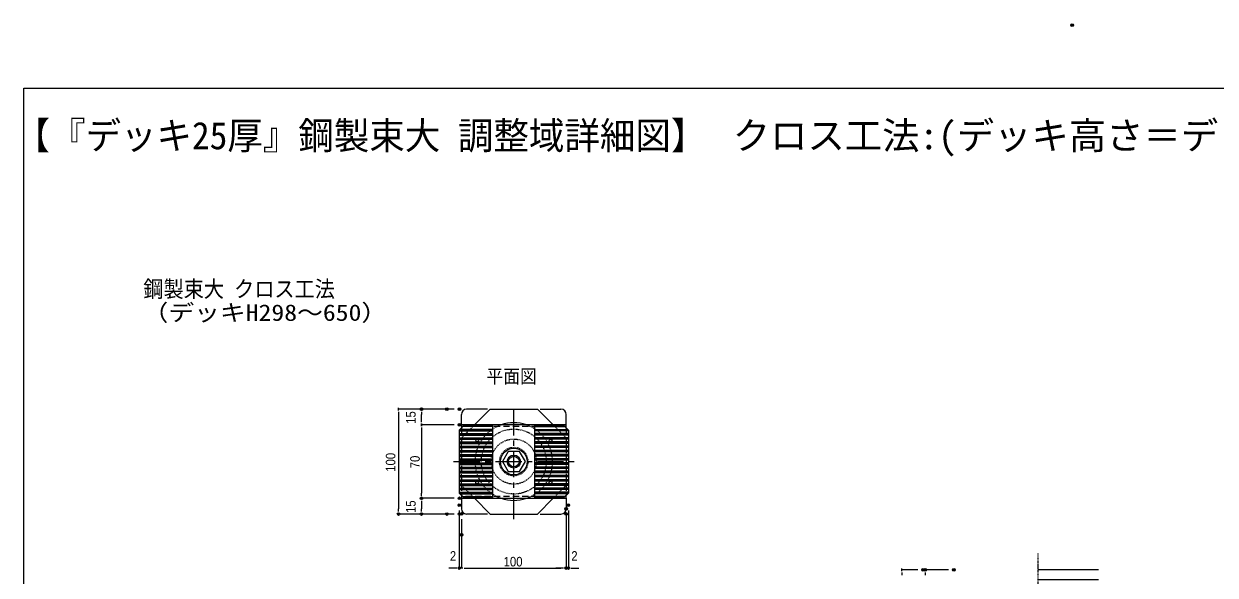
# Model space of a CAD drawing. Units: millimetres, scale not verified. Extents: x -1046 to 854, y -136 to 149.
# Drawn here: x -621.2 to -393.9, y 43.6 to 148.8 of the extents above; entities that cross this region are included whole.
import ezdxf
from ezdxf.enums import TextEntityAlignment as Align

# ---------------------------------------------------------------- set-up
doc = ezdxf.new("R2010")
doc.units = ezdxf.units.MM
doc.header["$PDMODE"] = 32
doc.header["$PDSIZE"] = 0.5
doc.linetypes.add('CHAIN1', pattern=[8, 5, -1, 1, -1])
doc.linetypes.add('DASHED1', pattern=[1.8, 1.2, -0.6])
for name, color, linetype, lineweight in [('0-0_一般', 2, 'Continuous', 9), ('0-1_A10_通り芯寸法', 1, 'Continuous', 9), ('0-2_外形線2', 2, 'Continuous', 9), ('0-4_0', 2, 'Continuous', 9), ('0-6_寸法', 7, 'Continuous', 9)]:
    doc.layers.add(name, color=color, linetype=linetype, lineweight=lineweight)
doc.layers.add('0-3_作図', color=7, linetype='Continuous')
doc.layers.add('0-5_DEFPOINTS', color=7, linetype='Continuous')
doc.styles.add('ＭＳ ゴシック', font='')
doc.styles.add('ＭＳ Ｐゴシック', font='')
doc.styles.get('ＭＳ ゴシック').set_extended_font_data('MS Gothic')
doc.styles.get('ＭＳ Ｐゴシック').set_extended_font_data('MS PGothic')

# ---------------------------------------------------------------- blocks, each defined once
blk = doc.blocks.new('グループ-5-1')
at = {"layer": '0-0_一般'}
for p, q in [((-2684.88, -46491.16), (-2534.88, -46491.16)), ((-2684.88, -46499.16), (-2534.88, -46499.16)), ((-2684.88, -46510.66), (-2649.13, -46510.66)), ((-2684.88, -46518.66), (-2653.13, -46518.66)), ((-2649.13, -46522.66), (-2649.13, -46654.16)), ((-2641.13, -46518.66), (-2641.13, -46658.16)), ((-2759.88, -46658.16), (-2653.13, -46658.16)), ((-2759.88, -46666.16), (-2759.88, -46658.16)), ((-2759.88, -46666.16), (-2649.13, -46666.16))]:
    blk.add_line(p, q, dxfattribs=at)
for centre, radius, start, end in [((-2684.88, -46504.91), 13.75, 90, 270), ((-2684.88, -46504.91), 5.75, 90, 270), ((-2653.13, -46522.66), 4, 0, 90), ((-2649.13, -46518.66), 8, 0, 90), ((-2653.13, -46654.16), 4, 270, 0), ((-2649.13, -46658.16), 8, 270, 0)]:
    blk.add_arc(centre, radius, start, end, dxfattribs=at)
blk = doc.blocks.new('グループ-6-1')
at = {"layer": '0-0_一般', "linetype": 'CHAIN1'}
blk.add_line((-2534.88, -46090.42), (-2534.88, -45312.76), dxfattribs=at)
at = {"layer": '0-0_一般'}
for p, q in [((-2534.88, -45389.17), (-2246.13, -45389.17)), ((-2534.88, -45436.67), (-2246.13, -45436.67)), ((-2534.88, -45466.67), (-2246.13, -45466.67)), ((-2534.88, -45514.17), (-2246.13, -45514.17)), ((-2534.88, -45681.17), (-2246.13, -45681.17)), ((-2534.88, -45689.17), (-2246.13, -45689.17))]:
    blk.add_line(p, q, dxfattribs=at)
blk = doc.blocks.new('グループ-7-1')
at = {"layer": '0-0_一般'}
for p, q in [((-2384.88, -45689.17), (-2534.88, -45689.17)), ((-2384.88, -45697.17), (-2534.88, -45697.17)), ((-2428.63, -45716.67), (-2428.63, -45856.17)), ((-2384.88, -45708.67), (-2420.63, -45708.67)), ((-2420.63, -45720.67), (-2420.63, -45852.17)), ((-2384.88, -45716.67), (-2416.63, -45716.67)), ((-2309.88, -45864.17), (-2420.63, -45864.17)), ((-2309.88, -45856.17), (-2416.63, -45856.17)), ((-2309.88, -45864.17), (-2309.88, -45856.17))]:
    blk.add_line(p, q, dxfattribs=at)
for centre, radius, start, end in [((-2420.63, -45716.67), 8, 90, 180), ((-2416.63, -45720.67), 4, 90, 180), ((-2384.88, -45702.92), 13.75, 270, 90), ((-2384.88, -45702.92), 5.75, 270, 90), ((-2416.63, -45852.17), 4, 180, 270), ((-2420.63, -45856.17), 8, 180, 270)]:
    blk.add_arc(centre, radius, start, end, dxfattribs=at)
blk = doc.blocks.new('グループ-8-1')
at = {"layer": '0-0_一般'}
for p, q in [((-2534.88, -46191.16), (-2823.63, -46191.16)), ((-2534.88, -46238.66), (-2823.63, -46238.66)), ((-2534.88, -46268.66), (-2823.63, -46268.66)), ((-2534.88, -46316.16), (-2823.63, -46316.16)), ((-2534.88, -46483.16), (-2823.63, -46483.16)), ((-2534.88, -46491.16), (-2823.63, -46491.16))]:
    blk.add_line(p, q, dxfattribs=at)
at = {"layer": '0-0_一般', "linetype": 'CHAIN1'}
blk.add_line((-2534.88, -46915.42), (-2534.88, -46137.76), dxfattribs=at)
at = {"layer": '0-2_外形線2'}
blk.add_blockref('グループ-6-1', (0, 0), dxfattribs=at)
at = {"layer": '0-3_作図'}
for name in ['グループ-7-1', 'グループ-5-1']:
    blk.add_blockref(name, (0, 0), dxfattribs=at)
blk = doc.blocks.new('_DOT')
at = {"layer": '0-4_0', "color": 7}
for p, q in [((-2.5, 0), (-5, 0)), ((-1.25, 0), (1.25, 0))]:
    blk.add_line(p, q, dxfattribs=at)
blk = doc.blocks.new('グループ-146-1')
at = {"layer": '0-0_一般'}
for radius in [63.75, 31.25]:
    blk.add_circle((-5034.88, -44875.23), radius, dxfattribs=at)
blk = doc.blocks.new('グループ-147-1')
at = {"layer": '0-4_0', "color": 7}
blk.add_lwpolyline([(-5062.31, -44827.73), (-5089.73, -44875.23), (-5062.31, -44922.73), (-5007.46, -44922.73), (-4980.04, -44875.23), (-5007.46, -44827.73)], close=True, dxfattribs=at)
blk.add_circle((-5035.07, -44875.23), 25.27, dxfattribs=at)
blk = doc.blocks.new('グループ-148-1')
at = {"layer": '0-0_一般', "color": 7}
for p, q in [((-5134.88, -44708.73), (-5278.38, -44708.73)), ((-5134.88, -44707.73), (-5277.38, -44707.73)), ((-5134.88, -44706.73), (-5276.38, -44706.73)), ((-5134.88, -44703.73), (-5273.38, -44703.73)), ((-5134.88, -44702.73), (-5272.38, -44702.73)), ((-5134.88, -44701.73), (-5271.38, -44701.73)), ((-5294.88, -44727.73), (-5134.88, -44727.73)), ((-5294.88, -44728.73), (-5134.88, -44728.73)), ((-5294.88, -44741.73), (-5134.88, -44741.73)), ((-5294.88, -44742.73), (-5134.88, -44742.73)), ((-5294.88, -44747.73), (-5134.88, -44747.73)), ((-5294.88, -44748.73), (-5134.88, -44748.73)), ((-5294.88, -44761.73), (-5134.88, -44761.73)), ((-5294.88, -44762.73), (-5134.88, -44762.73)), ((-5294.88, -44767.73), (-5134.88, -44767.73)), ((-5294.88, -44768.73), (-5134.88, -44768.73)), ((-5293.38, -44723.73), (-5134.88, -44723.73)), ((-5134.88, -44722.73), (-5292.38, -44722.73)), ((-5134.88, -44721.73), (-5291.38, -44721.73)), ((-5294.88, -44781.73), (-5134.88, -44781.73)), ((-5294.88, -44782.73), (-5134.88, -44782.73)), ((-5294.88, -44787.73), (-5134.88, -44787.73)), ((-5294.88, -44788.73), (-5134.88, -44788.73)), ((-5294.88, -44801.73), (-5134.88, -44801.73)), ((-5294.88, -44802.73), (-5134.88, -44802.73)), ((-5294.88, -44807.73), (-5134.88, -44807.73)), ((-5294.88, -44808.73), (-5134.88, -44808.73)), ((-5294.88, -44821.73), (-5134.88, -44821.73)), ((-5294.88, -44822.73), (-5134.88, -44822.73)), ((-5294.88, -44827.73), (-5134.88, -44827.73)), ((-5294.88, -44828.73), (-5134.88, -44828.73)), ((-5294.88, -44841.73), (-5134.88, -44841.73)), ((-5294.88, -44842.73), (-5134.88, -44842.73)), ((-5294.88, -44847.73), (-5134.88, -44847.73)), ((-5294.88, -44848.73), (-5134.88, -44848.73)), ((-5294.88, -44861.73), (-5134.88, -44861.73)), ((-5294.88, -44862.73), (-5134.88, -44862.73)), ((-5294.88, -44867.73), (-5134.88, -44867.73)), ((-5294.88, -44868.73), (-5134.88, -44868.73)), ((-5294.88, -44881.73), (-5134.88, -44881.73)), ((-5294.88, -44882.73), (-5134.88, -44882.73)), ((-5294.88, -44887.73), (-5134.88, -44887.73)), ((-5294.88, -44888.73), (-5134.88, -44888.73)), ((-5294.88, -44901.73), (-5134.88, -44901.73)), ((-5294.88, -44902.73), (-5134.88, -44902.73)), ((-5294.88, -44907.73), (-5134.88, -44907.73)), ((-5294.88, -44908.73), (-5134.88, -44908.73)), ((-5294.88, -44921.73), (-5134.88, -44921.73)), ((-5294.88, -44922.73), (-5134.88, -44922.73)), ((-5134.88, -44927.73), (-5294.88, -44927.73)), ((-5294.88, -44928.73), (-5134.88, -44928.73)), ((-5294.88, -44941.73), (-5134.88, -44941.73)), ((-5294.88, -44942.73), (-5134.88, -44942.73)), ((-5294.88, -44947.73), (-5134.88, -44947.73)), ((-5294.88, -44948.73), (-5134.88, -44948.73)), ((-5294.88, -44961.73), (-5134.88, -44961.73)), ((-5294.88, -44962.73), (-5134.88, -44962.73)), ((-5294.88, -44967.73), (-5134.88, -44967.73)), ((-5294.88, -44968.73), (-5134.88, -44968.73)), ((-5294.88, -44981.73), (-5134.88, -44981.73)), ((-5294.88, -44982.73), (-5134.88, -44982.73)), ((-5294.88, -44987.73), (-5134.88, -44987.73)), ((-5294.88, -44988.73), (-5134.88, -44988.73)), ((-5294.88, -45001.73), (-5134.88, -45001.73)), ((-5294.88, -45002.73), (-5134.88, -45002.73)), ((-5294.88, -45007.73), (-5134.88, -45007.73)), ((-5294.88, -45008.73), (-5134.88, -45008.73)), ((-5294.88, -45021.73), (-5134.88, -45021.73)), ((-5294.88, -45022.73), (-5134.88, -45022.73)), ((-5134.88, -45027.73), (-5292.38, -45027.73)), ((-5291.38, -45028.73), (-5134.88, -45028.73)), ((-5278.38, -45041.73), (-5134.88, -45041.73)), ((-5277.38, -45042.73), (-5134.88, -45042.73)), ((-5134.88, -45047.73), (-5272.38, -45047.73)), ((-5134.88, -45048.73), (-5271.38, -45048.73))]:
    blk.add_line(p, q, dxfattribs=at)
blk.add_lwpolyline([(-5294.88, -44725.23), (-5294.88, -45025.23), (-5269.88, -45050.23), (-5134.88, -45050.23), (-5134.88, -44700.23), (-5269.88, -44700.23)], close=True, dxfattribs=at)
at = {"layer": '0-0_一般', "color": 7, "linetype": 'DASHED1'}
for centre in [(-5209.88, -44775.23), (-5209.88, -44975.23)]:
    blk.add_circle(centre, 6.24, dxfattribs=at)
blk = doc.blocks.new('グループ-149-1')
at = {"layer": '0-0_一般', "color": 7}
for p, q in [((-4934.88, -44701.73), (-4798.38, -44701.73)), ((-4934.88, -44702.73), (-4797.38, -44702.73)), ((-4934.88, -44703.73), (-4796.38, -44703.73)), ((-4934.88, -44706.73), (-4793.38, -44706.73)), ((-4934.88, -44707.73), (-4792.38, -44707.73)), ((-4934.88, -44708.73), (-4791.38, -44708.73)), ((-4934.88, -44721.73), (-4778.38, -44721.73)), ((-4934.88, -44722.73), (-4777.38, -44722.73)), ((-4776.38, -44723.73), (-4934.88, -44723.73)), ((-4774.88, -44727.73), (-4934.88, -44727.73)), ((-4774.88, -44728.73), (-4934.88, -44728.73)), ((-4774.88, -44741.73), (-4934.88, -44741.73)), ((-4774.88, -44742.73), (-4934.88, -44742.73)), ((-4774.88, -44747.73), (-4934.88, -44747.73)), ((-4774.88, -44748.73), (-4934.88, -44748.73)), ((-4774.88, -44761.73), (-4934.88, -44761.73)), ((-4774.88, -44762.73), (-4934.88, -44762.73)), ((-4774.88, -44767.73), (-4934.88, -44767.73)), ((-4774.88, -44768.73), (-4934.88, -44768.73)), ((-4774.88, -44781.73), (-4934.88, -44781.73)), ((-4774.88, -44782.73), (-4934.88, -44782.73)), ((-4774.88, -44787.73), (-4934.88, -44787.73)), ((-4774.88, -44788.73), (-4934.88, -44788.73)), ((-4774.88, -44801.73), (-4934.88, -44801.73)), ((-4774.88, -44802.73), (-4934.88, -44802.73)), ((-4774.88, -44807.73), (-4934.88, -44807.73)), ((-4774.88, -44808.73), (-4934.88, -44808.73)), ((-4774.88, -44821.73), (-4934.88, -44821.73)), ((-4774.88, -44822.73), (-4934.88, -44822.73)), ((-4774.88, -44827.73), (-4934.88, -44827.73)), ((-4774.88, -44828.73), (-4934.88, -44828.73)), ((-4774.88, -44841.73), (-4934.88, -44841.73)), ((-4774.88, -44842.73), (-4934.88, -44842.73)), ((-4774.88, -44847.73), (-4934.88, -44847.73)), ((-4774.88, -44848.73), (-4934.88, -44848.73)), ((-4774.88, -44861.73), (-4934.88, -44861.73)), ((-4774.88, -44862.73), (-4934.88, -44862.73)), ((-4774.88, -44867.73), (-4934.88, -44867.73)), ((-4774.88, -44868.73), (-4934.88, -44868.73)), ((-4774.88, -44881.73), (-4934.88, -44881.73)), ((-4774.88, -44882.73), (-4934.88, -44882.73)), ((-4774.88, -44887.73), (-4934.88, -44887.73)), ((-4774.88, -44888.73), (-4934.88, -44888.73)), ((-4774.88, -44901.73), (-4934.88, -44901.73)), ((-4774.88, -44902.73), (-4934.88, -44902.73)), ((-4774.88, -44907.73), (-4934.88, -44907.73)), ((-4774.88, -44908.73), (-4934.88, -44908.73)), ((-4774.88, -44921.73), (-4934.88, -44921.73)), ((-4774.88, -44922.73), (-4934.88, -44922.73)), ((-4934.88, -44927.73), (-4774.88, -44927.73)), ((-4774.88, -44928.73), (-4934.88, -44928.73)), ((-4774.88, -44941.73), (-4934.88, -44941.73)), ((-4774.88, -44942.73), (-4934.88, -44942.73)), ((-4774.88, -44947.73), (-4934.88, -44947.73)), ((-4774.88, -44948.73), (-4934.88, -44948.73)), ((-4774.88, -44961.73), (-4934.88, -44961.73)), ((-4774.88, -44962.73), (-4934.88, -44962.73)), ((-4774.88, -44967.73), (-4934.88, -44967.73)), ((-4774.88, -44968.73), (-4934.88, -44968.73)), ((-4774.88, -44981.73), (-4934.88, -44981.73)), ((-4774.88, -44982.73), (-4934.88, -44982.73)), ((-4774.88, -44987.73), (-4934.88, -44987.73)), ((-4774.88, -44988.73), (-4934.88, -44988.73)), ((-4774.88, -45001.73), (-4934.88, -45001.73)), ((-4774.88, -45002.73), (-4934.88, -45002.73)), ((-4774.88, -45007.73), (-4934.88, -45007.73)), ((-4774.88, -45008.73), (-4934.88, -45008.73)), ((-4774.88, -45021.73), (-4934.88, -45021.73)), ((-4774.88, -45022.73), (-4934.88, -45022.73)), ((-4934.88, -45027.73), (-4777.38, -45027.73)), ((-4778.38, -45028.73), (-4934.88, -45028.73)), ((-4791.38, -45041.73), (-4934.88, -45041.73)), ((-4792.38, -45042.73), (-4934.88, -45042.73)), ((-4934.88, -45047.73), (-4797.38, -45047.73)), ((-4934.88, -45048.73), (-4798.38, -45048.73))]:
    blk.add_line(p, q, dxfattribs=at)
blk.add_lwpolyline([(-4774.88, -44725.23), (-4774.88, -45025.23), (-4799.88, -45050.23), (-4934.88, -45050.23), (-4934.88, -44700.23), (-4799.88, -44700.23)], close=True, dxfattribs=at)
at = {"layer": '0-0_一般', "color": 7, "linetype": 'DASHED1'}
for centre in [(-4859.88, -44775.23), (-4859.88, -44975.23)]:
    blk.add_circle(centre, 6.24, dxfattribs=at)
blk = doc.blocks.new('グループ-150-1')
at = {"layer": '0-1_A10_通り芯寸法', "color": 2}
for p, q in [((-5285.07, -44700.23), (-5285.07, -44650.23)), ((-5160.07, -44625.23), (-5260.07, -44625.23)), ((-4910.07, -44625.23), (-4810.07, -44625.23)), ((-4785.07, -44700.23), (-4785.07, -44650.23)), ((-5285.07, -45050.23), (-5285.07, -45100.23)), ((-4785.07, -45050.23), (-4785.07, -45100.23)), ((-5160.07, -45125.23), (-5260.07, -45125.23)), ((-4910.07, -45125.23), (-4810.07, -45125.23))]:
    blk.add_line(p, q, dxfattribs=at)
at = {"layer": '0-1_A10_通り芯寸法', "color": 7}
for start, end in [(71.07536, 108.92464), (251.07536, 288.92464)]:
    blk.add_arc((-5035.07, -44875.23), 185, start, end, dxfattribs=at)
at = {"layer": '0-4_0', "linetype": 'DASHED1'}
for p, q in [((-5285.07, -44762.73), (-5222.57, -44700.23)), ((-4847.57, -44700.23), (-4785.07, -44762.73)), ((-5285.07, -44987.73), (-5222.57, -45050.23)), ((-4847.57, -45050.23), (-4785.07, -44987.73))]:
    blk.add_line(p, q, dxfattribs=at)
at = {"layer": '0-4_0'}
for points in [[(-5222.57, -44700.23), (-5147.57, -44625.23), (-5035.07, -44625.23), (-4922.57, -44625.23), (-4847.57, -44700.23)], [(-5222.57, -45050.23), (-5147.57, -45125.23), (-5035.07, -45125.23), (-4922.57, -45125.23), (-4847.57, -45050.23)]]:
    blk.add_lwpolyline(points, dxfattribs=at)
at = {"layer": '0-4_0', "linetype": 'DASHED1'}
for points in [[(-5285.07, -44987.73), (-5285.07, -44875.23), (-5285.07, -44762.73)], [(-4785.07, -44762.73), (-4785.07, -44875.23), (-4785.07, -44987.73)]]:
    blk.add_lwpolyline(points, dxfattribs=at)
for radius in [155, 107.5, 68]:
    blk.add_circle((-5035.07, -44875.23), radius, dxfattribs=at)
at = {"layer": '0-4_0', "color": 7}
for centre, start, end in [((-5260.07, -44650.23), 90, 180), ((-4810.07, -44650.23), 0, 90), ((-5260.07, -45100.23), 180, 270), ((-4810.07, -45100.23), 270, 0)]:
    blk.add_arc(centre, 25, start, end, dxfattribs=at)
at = {"layer": '0-4_0', "linetype": 'DASHED1'}
for start, end in [(108.92464, 251.07536), (288.92464, 71.07536)]:
    blk.add_arc((-5035.07, -44875.23), 185, start, end, dxfattribs=at)

msp = doc.modelspace()

# ---------------------------------------------------------------- linework, layer by layer
at = {"layer": '0-0_一般', "color": 7, "linetype": 'CHAIN1'}
for p, q in [((-527.709, 54.283), (-527.709, 76.283)), ((-539.209, 65.283), (-516.209, 65.283))]:
    msp.add_line(p, q, dxfattribs=at)
at = {"layer": '0-0_一般', "color": 4, "linetype": 'DASHED1'}
for p, q in [((-517.709, 71.963), (-537.709, 71.963)), ((-537.709, 71.683), (-537.709, 58.883)), ((-517.709, 71.683), (-517.709, 58.883)), ((-517.709, 58.603), (-537.709, 58.603))]:
    msp.add_line(p, q, dxfattribs=at)
at = {"layer": '0-0_一般', "color": 5}
msp.add_lwpolyline([(-621.189, 136.5), (-221.189, 136.5), (-221.189, -123.5), (-621.189, -123.5)], close=True, dxfattribs=at)
at = {"layer": '0-0_一般', "color": 7}
for points in [[(-517.709, 71.683), (-517.709, 72.283), (-537.709, 72.283), (-537.709, 71.683)], [(-537.709, 58.883), (-537.709, 58.283), (-517.709, 58.283), (-517.709, 58.883)]]:
    msp.add_lwpolyline(points, dxfattribs=at)
at = {"layer": '0-1_A10_通り芯寸法'}
for p, q in [((-450.644, 44.626), (-453.687, 44.626)), ((-444.779, 44.626), (-449.251, 44.626))]:
    msp.add_line(p, q, dxfattribs=at)
at = {"layer": '0-1_A10_通り芯寸法', "color": 2}
msp.add_point((-421.189, 148.5), dxfattribs=at)
at = {"layer": '0-5_DEFPOINTS'}
for p in [(-545.351, 75.283), (-540.473, 75.283), (-538.069, 75.283), (-538.069, 72.283), (-545.351, 58.283), (-538.109, 56.983), (-538.069, 58.283), (-517.309, 56.983), (-549.687, 55.283), (-545.351, 55.283), (-540.473, 55.283), (-538.069, 55.283), (-537.709, 55.301), (-517.717, 56.283), (-517.709, 55.301), (-537.709, 51.301), (-538.109, 44.983), (-517.717, 44.983), (-517.309, 44.983), (-449.644, 44.626), (-449.251, 44.626), (-443.779, 44.626)]:
    msp.add_point(p, dxfattribs=at)
at = {"layer": '0-6_寸法'}
for p, q in [((-541.473, 75.283), (-549.687, 75.283)), ((-539.069, 75.283), (-545.351, 75.283)), ((-549.687, 74.283), (-549.687, 56.283)), ((-545.351, 73.283), (-545.351, 74.283)), ((-539.069, 72.283), (-545.351, 72.283)), ((-539.069, 72.283), (-545.351, 72.283)), ((-545.351, 71.283), (-545.351, 59.283)), ((-539.069, 58.283), (-545.351, 58.283)), ((-539.069, 58.283), (-545.351, 58.283)), ((-545.351, 57.283), (-545.351, 56.283)), ((-541.473, 55.283), (-549.687, 55.283)), ((-539.069, 55.283), (-545.351, 55.283)), ((-538.109, 55.983), (-538.109, 44.983)), ((-517.717, 55.283), (-517.717, 44.983)), ((-517.309, 55.983), (-517.309, 44.983)), ((-537.709, 54.301), (-537.709, 44.983)), ((-517.709, 54.301), (-517.709, 44.983)), ((-537.709, 50.301), (-537.709, 44.983)), ((-539.109, 44.983), (-540.109, 44.983)), ((-537.709, 44.983), (-538.109, 44.983)), ((-536.709, 44.983), (-535.709, 44.983)), ((-536.709, 44.983), (-518.717, 44.983)), ((-518.709, 44.983), (-519.709, 44.983)), ((-517.709, 44.983), (-517.309, 44.983)), ((-516.309, 44.983), (-515.309, 44.983))]:
    msp.add_line(p, q, dxfattribs=at)

# ---------------------------------------------------------------- block references
at = {"layer": '0-0_一般', "xscale": 0.04, "yscale": 0.04}
for name in ['グループ-148-1', 'グループ-149-1', 'グループ-146-1', 'グループ-147-1']:
    msp.add_blockref(name, (-326.314, 1860.293), dxfattribs=at)
at = {"layer": '0-1_A10_通り芯寸法', "xscale": 0.04, "yscale": 0.04}
msp.add_blockref('グループ-150-1', (-326.314, 1860.293), dxfattribs=at)
at = {"layer": '0-1_A10_通り芯寸法', "xscale": 0.1999878, "yscale": 0.1999878, "rotation": 90}
for p in [(-453.687, 44.626), (-449.251, 44.626)]:
    msp.add_blockref('_DOT', p, dxfattribs=at)
at = {"layer": '0-2_外形線2', "xscale": 0.04, "yscale": 0.04}
msp.add_blockref('グループ-8-1', (-326.314, 1860.293), dxfattribs=at)
at = {"layer": '0-6_寸法', "xscale": 0.1999878, "yscale": 0.1999878}
for p, rotation in [((-549.687, 75.283), 90), ((-545.351, 75.283), 90), ((-545.351, 72.283), 270), ((-545.351, 72.283), 90), ((-545.351, 58.283), 270), ((-545.351, 58.283), 90), ((-549.687, 55.283), 270), ((-545.351, 55.283), 270), ((-537.709, 44.983), 180), ((-537.709, 44.983), 180), ((-517.309, 44.983), 180)]:
    msp.add_blockref('_DOT', p, dxfattribs=dict(at, rotation=rotation))
for p in [(-538.109, 44.983), (-517.717, 44.983), (-517.709, 44.983)]:
    msp.add_blockref('_DOT', p, dxfattribs=at)

# ---------------------------------------------------------------- texts
at = {"layer": '0-0_一般', "style": 'ＭＳ ゴシック'}
for s, height, width, p in [('【『デッキ25厚』鋼製束大 調整域詳細図】', 5.224, 0.95, (-622.958, 123.267)), ('鋼製束大 クロス工法', 3.134, 0.9, (-598.388, 95.69)), ('（デッキH298～650）', 3.134, 1.15, (-598.527, 91.178))]:
    msp.add_text(s, height=height, dxfattribs=dict(at, width=width)).set_placement(p, align=Align.BOTTOM_LEFT)
msp.add_text('クロス工法:(デッキ高さ＝デッキ厚+根太高さ35+大引高さ35+束高さ)', height=5.224, dxfattribs=at).set_placement((-485.946, 123.267), align=Align.BOTTOM_LEFT)
at = {"layer": '0-0_一般', "color": 7, "style": 'ＭＳ ゴシック', "width": 0.9}
msp.add_text('平面図', height=2.612, dxfattribs=at).set_placement((-532.937, 79.467), align=Align.BOTTOM_LEFT)
at = {"layer": '0-6_寸法', "style": 'ＭＳ Ｐゴシック', "width": 0.9}
for s, p in [('15', (-545.883, 72.482)), ('100', (-549.758, 63.345)), ('70', (-545.101, 64.01)), ('15', (-545.883, 55.482))]:
    msp.add_text(s, height=1.833, rotation=90, dxfattribs=at).set_placement(p, align=Align.BOTTOM_LEFT)
for s, p in [('2', (-539.904, 45.815)), ('2', (-516.749, 45.815)), ('100', (-529.652, 44.734))]:
    msp.add_text(s, height=1.833, dxfattribs=at).set_placement(p, align=Align.BOTTOM_LEFT)

doc.saveas('drawing.dxf')
